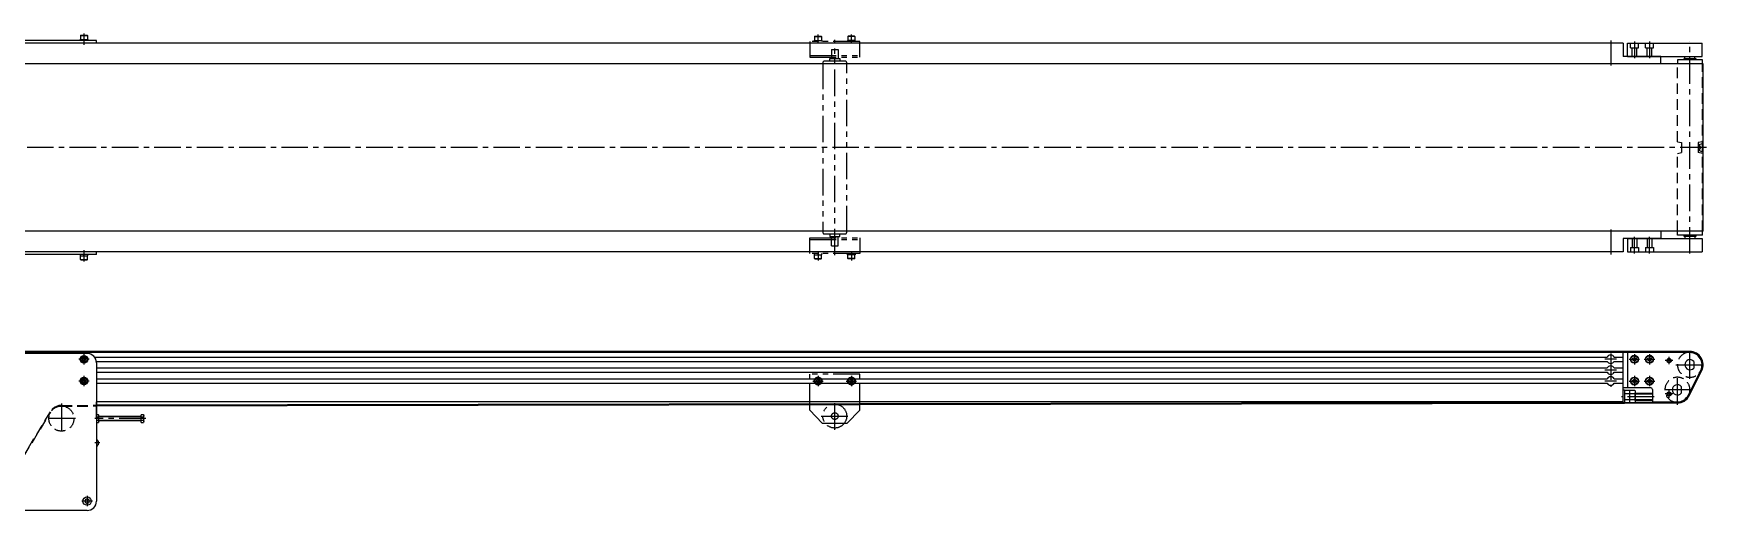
# Model space of a CAD drawing. Extents: x -18 to 4120, y -177 to 396.
# Drawn here: x 2115 to 4120, y -174 to 396 of the extents above; entities that cross this region are included whole.
import ezdxf

# ---------------------------------------------------------------- set-up
doc = ezdxf.new("R2010")
doc.units = 0
for name, pattern in [('CENTER', [50.8, 31.75, -6.35, 6.35, -6.35]), ('DASHED', [19.05, 12.7, -6.35]), ('PHANTOM', [63.5, 31.75, -6.35, 6.35, -6.35, 6.35, -6.35])]:
    doc.linetypes.add(name, pattern=pattern)
doc.layers.get('0').update_dxf_attribs({"linetype": 'CONTINUOUS'})
doc.layers.add('CENTER', color=1, linetype='CENTER')

msp = doc.modelspace()

# ---------------------------------------------------------------- linework, layer by layer
at = {"color": 7, "linetype": 'CONTINUOUS'}
for p, q in [((4020, 385), (80, 385)), ((2190, 388.2), (1910, 388.2)), ((2170.4, 389.5), (2179.6, 389.5)), ((2170.4, 388.2), (2170.4, 389.5)), ((2170.8, 394), (2171.3, 394.5)), ((2170.8, 394), (2179.3, 394)), ((2170.8, 394), (2170.8, 389.5)), ((2170.8, 389.5), (2179.3, 389.5)), ((2171.3, 394.5), (2178.8, 394.5)), ((2175, 389.5), (2174.7, 388.2)), ((2175.3, 389.5), (2175, 388.2)), ((2178.8, 394.5), (2179.3, 394)), ((2179.3, 394), (2179.3, 389.5)), ((2179.6, 389.5), (2179.6, 388.2)), ((2190, 385), (2190, 388.2)), ((4020, 385), (4020, 369)), ((4025, 369), (4025, 385)), ((4025, 385), (4114.5, 385)), ((4114.5, 369), (4114.5, 385)), ((4065, 369), (4020, 369)), ((4025, 369), (4114.5, 369)), ((4065, 360), (4065, 369)), ((4085, 365), (4085, 360)), ((4115, 365), (4085, 365)), ((4092.5, 366), (4092.5, 365)), ((4107.5, 366), (4092.5, 366)), ((4094, 366.2), (4094, 369)), ((4094.6, 366.2), (4094, 366.2)), ((4094, 366.2), (4106, 366.2)), ((4094.6, 366), (4094.6, 366.2)), ((4105.4, 366), (4105.4, 366.2)), ((4105.4, 366.2), (4106, 366.2)), ((4106, 366.2), (4106, 369)), ((4107.5, 365), (4107.5, 366)), ((4115, 360), (4115, 365)), ((4115.8, 360), (-15.8, 360)), ((4115.8, 160), (4115.8, 360)), ((4115.8, 160), (-15.8, 160)), ((4065, 151), (4020, 151)), ((4020, 151), (4020, 135)), ((4025, 151), (4114.5, 151)), ((4025, 151), (4025, 135)), ((4065, 160), (4065, 151)), ((4085, 155), (4085, 160)), ((4115, 155), (4085, 155)), ((4092.5, 155), (4092.5, 154)), ((4092.5, 154), (4107.5, 154)), ((4094.6, 153.9), (4094, 153.9)), ((4094, 153.9), (4094, 151)), ((4106, 153.9), (4094, 153.9)), ((4094.6, 154), (4094.6, 153.9)), ((4105.4, 154), (4105.4, 153.9)), ((4105.4, 153.9), (4106, 153.9)), ((4106, 153.9), (4106, 151)), ((4107.5, 154), (4107.5, 155)), ((4114.5, 151), (4114.5, 135)), ((4115, 155), (4115, 160)), ((4020, 135), (80, 135)), ((2190, 131.8), (1910, 131.8)), ((2170.4, 131.8), (2170.4, 130.5)), ((2170.4, 130.5), (2179.6, 130.5)), ((2170.8, 130.5), (2179.3, 130.5)), ((2170.8, 126), (2170.8, 130.5)), ((2170.8, 126), (2179.3, 126)), ((2170.8, 126), (2171.3, 125.5)), ((2171.3, 125.5), (2178.8, 125.5)), ((2175, 130.5), (2174.7, 131.8)), ((2175.3, 130.5), (2175, 131.8)), ((2178.8, 125.5), (2179.3, 126)), ((2179.3, 126), (2179.3, 130.5)), ((2179.6, 130.5), (2179.6, 131.8)), ((2190, 131.8), (2190, 135)), ((4025, 135), (4114.5, 135)), ((4100, 15.8), (0, 15.8)), ((0, 15), (4100, 15)), ((4100, 14.5), (0, 14.5)), ((2178.8, 13.5), (1921.2, 13.5)), ((2175, 8.8), (2173, 7.7)), ((2173, 7.7), (2173, 5.3)), ((2173, 5.3), (2175, 4.2)), ((2175, 11.1), (2175, 10.8)), ((2177, 7.7), (2175, 8.8)), ((2175, 4.2), (2177, 5.3)), ((2175.3, 11.1), (2175.3, 10.7)), ((2177, 5.3), (2177, 7.7)), ((2187.7, 9.1), (2190, 9.1)), ((2187.7, 9.1), (4000.8, 9.1)), ((2189.9, 3.9), (2190, 3.9)), ((2189.9, 3.9), (4000.7, 3.9)), ((2190, 2.3), (2190, -163.3)), ((4009.2, 9.1), (4020, 9.1)), ((4009.3, 3.9), (4020, 3.9)), ((4020, -46), (4020, 14.5)), ((4025, 14.5), (4025, -27.5)), ((4031.5, 7.7), (4033.5, 8.8)), ((4031.5, 5.3), (4031.5, 7.7)), ((4033.5, 4.2), (4031.5, 5.3)), ((4033.5, 8.8), (4035.5, 7.7)), ((4035.5, 5.3), (4033.5, 4.2)), ((4035.5, 7.7), (4035.5, 5.3)), ((4049.5, 7.7), (4051.5, 8.8)), ((4049.5, 5.3), (4049.5, 7.7)), ((4051.5, 4.2), (4049.5, 5.3)), ((4051.5, 8.8), (4053.5, 7.7)), ((4053.5, 5.3), (4051.5, 4.2)), ((4053.5, 7.7), (4053.5, 5.3)), ((4104.6, 4), (4104.6, -4)), ((2175, -17.2), (2173, -18.3)), ((2173, -18.3), (2173, -20.7)), ((2175, -14.9), (2175, -15.2)), ((2177, -18.3), (2175, -17.2)), ((2175.3, -14.9), (2175.3, -15.3)), ((2177, -20.7), (2177, -18.3)), ((2190, -3.9), (4000.8, -3.9)), ((2190, -9.1), (4000.7, -9.1)), ((2190, -16.9), (4000.8, -16.9)), ((4009.2, -3.9), (4020, -3.9)), ((4009.2, -16.9), (4020, -16.9)), ((4009.3, -9.1), (4020, -9.1)), ((4031.5, -18.3), (4033.5, -17.2)), ((4031.5, -20.7), (4031.5, -18.3)), ((4033.5, -17.2), (4035.5, -18.3)), ((4035.5, -18.3), (4035.5, -20.7)), ((4049.5, -18.3), (4051.5, -17.2)), ((4049.5, -20.7), (4049.5, -18.3)), ((4051.5, -17.2), (4053.5, -18.3)), ((4053.5, -18.3), (4053.5, -20.7)), ((4113, -6.5), (4098, -36.5)), ((4098.4, -36.7), (4113.4, -6.7)), ((4099.1, -37.1), (4114.1, -7.1)), ((2173, -20.7), (2175, -21.8)), ((2175, -21.8), (2177, -20.7)), ((2190, -22.1), (4000.7, -22.1)), ((4009.3, -22.1), (4020, -22.1)), ((4052.9, -27.5), (4020, -27.5)), ((4021.6, -30.5), (4020, -30.5)), ((4021.6, -30.5), (4021.6, -46)), ((4027.5, -30.8), (4021.6, -30.8)), ((4021.6, -34.5), (4027.5, -34.5)), ((4028.1, -31.8), (4027.5, -30.8)), ((4028.1, -45.8), (4028.1, -30.8)), ((4034, -30.8), (4028.1, -30.8)), ((4028.1, -34.5), (4034, -34.5)), ((4033.5, -21.8), (4031.5, -20.7)), ((4035.5, -20.7), (4033.5, -21.8)), ((4034.6, -31.8), (4034, -30.8)), ((4034.6, -44.8), (4034.6, -31.8)), ((4055, -34.3), (4034.6, -34.3)), ((4051.5, -21.8), (4049.5, -20.7)), ((4053.5, -20.7), (4051.5, -21.8)), ((4055, -29.5), (4055, -44.5)), ((4089.6, -26), (4089.6, -34)), ((4020, -44.5), (2190, -44.5)), ((2190, -64.5), (2190, -44.5)), ((4020, -45.1), (2190, -48.6)), ((2190, -49.4), (4020, -45.9)), ((2192.4, -59.9), (2190, -59.9)), ((2192.8, -60.5), (2192.4, -59.9)), ((2243.5, -69.1), (2243.5, -59.9)), ((2246.6, -59.9), (2243.5, -59.9)), ((2247, -60.5), (2246.6, -59.9)), ((4021.6, -46), (4020, -46)), ((4027.5, -42.1), (4021.6, -42.1)), ((4021.6, -45.8), (4027.5, -45.8)), ((4021.6, -45.9), (4085, -45.8)), ((4028.1, -44.8), (4027.5, -45.8)), ((4028.1, -45.1), (4027.9, -45.1)), ((4034, -42.1), (4028.1, -42.1)), ((4028.1, -45.8), (4034, -45.8)), ((4034.6, -44.8), (4034, -45.8)), ((4085, -45), (4034.4, -45.1)), ((4034.6, -42.3), (4055, -42.3)), ((4055, -44.5), (4085, -44.5)), ((2190, -62.2), (2192.4, -62.2)), ((2192.4, -66.8), (2190, -66.8)), ((2190, -69.1), (2192.4, -69.1)), ((2192.8, -68.5), (2192.4, -69.1)), ((2192.8, -68.5), (2192.8, -60.5)), ((2243.5, -62), (2192.8, -62)), ((2243.5, -67), (2192.8, -67)), ((2243.5, -62.2), (2246.6, -62.2)), ((2246.6, -66.8), (2243.5, -66.8)), ((2243.5, -69.1), (2246.6, -69.1)), ((2247, -68.5), (2246.6, -69.1)), ((2247, -68.5), (2247, -60.5)), ((2192.2, -91.7), (2192.2, -95.7)), ((2178.8, -160.4), (2176.3, -161.9)), ((2181.3, -161.9), (2178.8, -160.4)), ((2178.8, -174.5), (2041.2, -174.5)), ((2176.3, -161.9), (2176.3, -164.7)), ((2176.3, -164.7), (2178.8, -166.2)), ((2178.8, -166.2), (2181.3, -164.7)), ((2181.3, -164.7), (2181.3, -161.9))]:
    msp.add_line(p, q, dxfattribs=at)
at = {"color": 3, "linetype": 'PHANTOM'}
for p, q in [((3045, 387), (3045, 368)), ((3105, 387), (3045, 387)), ((3050.4, 387), (3050.4, 388.3)), ((3050.4, 388.3), (3059.6, 388.3)), ((3050.8, 392.8), (3051.2, 393.3)), ((3050.8, 392.8), (3050.8, 388.3)), ((3050.8, 392.8), (3059.2, 392.8)), ((3051.2, 393.3), (3058.8, 393.3)), ((3055, 388.3), (3054.7, 387)), ((3055, 385), (3055, 395.3)), ((3055.3, 388.3), (3055, 387)), ((3058.8, 393.3), (3059.2, 392.8)), ((3059.2, 392.8), (3059.2, 388.3)), ((3059.6, 388.3), (3059.6, 387)), ((3075, 131), (3075, 389)), ((3090.4, 388.3), (3090.4, 387)), ((3099.6, 388.3), (3090.4, 388.3)), ((3091.2, 393.3), (3090.8, 392.8)), ((3090.8, 392.8), (3090.8, 388.3)), ((3099.2, 392.8), (3090.8, 392.8)), ((3098.8, 393.3), (3091.2, 393.3)), ((3095, 388.3), (3094.7, 387)), ((3095, 385), (3095, 395.3)), ((3095.3, 388.3), (3095, 387)), ((3099.2, 392.8), (3098.8, 393.3)), ((3099.2, 392.8), (3099.2, 388.3)), ((3099.6, 387), (3099.6, 388.3)), ((3105, 368), (3105, 387)), ((3045, 370), (3105, 370)), ((3045, 368), (3105, 368)), ((3060.7, 361.5), (3060.7, 158.5)), ((3087.3, 363.5), (3062.7, 363.5)), ((3069, 363.5), (3069, 366.5)), ((3069, 363.5), (3069, 366.5)), ((3069, 366.5), (3081, 366.5)), ((3071.1, 377.5), (3071.1, 366.5)), ((3071.1, 377.5), (3078.9, 377.5)), ((3078.9, 377.5), (3078.9, 366.5)), ((3081, 366.5), (3081, 363.5)), ((3081, 366.5), (3081, 363.5)), ((3089.3, 158.5), (3089.3, 361.5)), ((3045, 152), (3105, 152)), ((3045, 133), (3045, 152)), ((3045, 150), (3105, 150)), ((3062.7, 156.5), (3087.3, 156.5)), ((3069, 156.5), (3069, 153.5)), ((3069, 153.5), (3081, 153.5)), ((3071, 142.5), (3071, 153.5)), ((3071, 142.5), (3079, 142.5)), ((3079, 142.5), (3079, 153.5)), ((3081, 153.5), (3081, 156.5)), ((3105, 152), (3105, 133)), ((3105, 133), (3045, 133)), ((3050.4, 133), (3050.4, 131.7)), ((3050.4, 131.7), (3059.6, 131.7)), ((3050.8, 127.2), (3050.8, 131.7)), ((3050.8, 127.2), (3051.2, 126.7)), ((3050.8, 127.2), (3059.2, 127.2)), ((3051.2, 126.7), (3058.8, 126.7)), ((3055, 131.7), (3054.7, 133)), ((3055, 135), (3055, 124.7)), ((3055.3, 131.7), (3055, 133)), ((3058.8, 126.7), (3059.2, 127.2)), ((3059.2, 127.2), (3059.2, 131.7)), ((3059.6, 131.7), (3059.6, 133)), ((3090.4, 131.7), (3090.4, 133)), ((3099.6, 131.7), (3090.4, 131.7)), ((3090.8, 127.2), (3090.8, 131.7)), ((3091.2, 126.7), (3090.8, 127.2)), ((3099.2, 127.2), (3090.8, 127.2)), ((3098.8, 126.7), (3091.2, 126.7)), ((3095, 131.7), (3094.7, 133)), ((3095, 135), (3095, 124.7)), ((3095.3, 131.7), (3095, 133)), ((3099.2, 127.2), (3098.8, 126.7)), ((3099.2, 127.2), (3099.2, 131.7)), ((3099.6, 133), (3099.6, 131.7)), ((3105, -11.5), (3045, -11.5)), ((3045, -54.3), (3045, -11.5)), ((3048.8, -19.5), (3061.2, -19.5)), ((3055, -17.2), (3053, -18.3)), ((3053, -18.3), (3053, -20.7)), ((3055, -13.2), (3055, -25.7)), ((3057, -18.3), (3055, -17.2)), ((3055.3, -15.3), (3055.3, -14.9)), ((3057, -20.7), (3057, -18.3)), ((3088.8, -19.5), (3101.2, -19.5)), ((3095, -17.2), (3093, -18.3)), ((3093, -18.3), (3093, -20.7)), ((3095, -13.2), (3095, -25.7)), ((3097, -18.3), (3095, -17.2)), ((3095.3, -15.3), (3095.3, -14.9)), ((3097, -20.7), (3097, -18.3)), ((3105, -54.3), (3105, -11.5)), ((3053, -20.7), (3055, -21.8)), ((3055, -21.8), (3057, -20.7)), ((3093, -20.7), (3095, -21.8)), ((3095, -21.8), (3097, -20.7)), ((3105, -47.5), (3045, -47.5)), ((3060, -70), (3045, -54.3)), ((3075, -77.8), (3075, -44.1)), ((3090, -70), (3105, -54.3)), ((3058.7, -61.5), (3091.3, -61.5)), ((3060, -70), (3090, -70))]:
    msp.add_line(p, q, dxfattribs=at)
at = {"color": 3, "linetype": 'DASHED'}
for p, q in [((4028.8, 379.5), (4028.8, 385)), ((4038.2, 379.5), (4038.2, 385)), ((4046.8, 379.5), (4046.8, 385)), ((4056.2, 379.5), (4056.2, 385)), ((4028.8, 379.5), (4038.2, 379.5)), ((4030.8, 369), (4030.8, 379.5)), ((4036.2, 369), (4036.2, 379.5)), ((4046.8, 379.5), (4056.2, 379.5)), ((4048.8, 369), (4048.8, 379.5)), ((4054.2, 369), (4054.2, 379.5)), ((4085, 267), (4085, 360)), ((4115, 160), (4115, 360)), ((4085, 267), (4090, 265.9)), ((4090, 265.9), (4090, 254.1)), ((4115, 267), (4110, 265.9)), ((4110, 265.9), (4110, 254.1)), ((4112, 263.9), (4115, 265)), ((4112, 261), (4112, 263.9)), ((4085, 253), (4090, 254.1)), ((4085, 160), (4085, 253)), ((4115, 253), (4110, 254.1)), ((4112, 256.1), (4112, 259)), ((4112, 256.1), (4115, 255)), ((4028.8, 140.5), (4028.8, 135)), ((4028.8, 140.5), (4038.2, 140.5)), ((4030.8, 151), (4030.8, 140.5)), ((4036.2, 151), (4036.2, 140.5)), ((4038.2, 140.5), (4038.2, 135)), ((4046.8, 140.5), (4056.2, 140.5)), ((4046.8, 140.5), (4046.8, 135)), ((4048.8, 151), (4048.8, 140.5)), ((4054.2, 151), (4054.2, 140.5)), ((4056.2, 140.5), (4056.2, 135)), ((2134.5, -56.3), (2092.4, -125.5)), ((2093, -125.9), (2135.2, -56.7)), ((2148, -48.7), (2190, -48.6)), ((2148, -49.5), (2190, -49.4)), ((4020, -45.1), (4027.9, -45.1)), ((4020, -45.9), (4021.6, -45.9)), ((4028.1, -45.1), (4034.4, -45.1))]:
    msp.add_line(p, q, dxfattribs=at)
at = {"color": 3, "linetype": 'CONTINUOUS'}
for p, q in [((4034.6, -35), (4055, -35)), ((4034.6, -41.6), (4055, -41.6)), ((2243.5, -62.4), (2192.8, -62.4)), ((2243.5, -66.6), (2192.8, -66.6))]:
    msp.add_line(p, q, dxfattribs=at)
at = {"color": 7, "linetype": 'CONTINUOUS'}
for centre, radius in [((2175, 6.5), 4.6), ((2175, 6.5), 4.25), ((2175, 6.5), 3.75), ((4033.5, 6.5), 4.75), ((4033.5, 6.5), 4.25), ((4051.5, 6.5), 4.75), ((4051.5, 6.5), 4.25), ((4075, 5), 2.07), ((2175, -19.5), 4.6), ((2175, -19.5), 4.25), ((2175, -19.5), 3.75), ((4033.5, -19.5), 4.75), ((4033.5, -19.5), 4.25), ((4051.5, -19.5), 4.75), ((4051.5, -19.5), 4.25), ((4075, -35), 2.07), ((2178.8, -163.3), 5)]:
    msp.add_circle(centre, radius, dxfattribs=at)
at = {"color": 3, "linetype": 'CONTINUOUS'}
for centre in [(4075, 5), (4075, -35)]:
    msp.add_circle(centre, 2.5, dxfattribs=at)
at = {"color": 3, "linetype": 'PHANTOM'}
for centre, radius in [((3055, -19.5), 4.6), ((3055, -19.5), 4.25), ((3055, -19.5), 3.75), ((3095, -19.5), 4.6), ((3095, -19.5), 4.25), ((3095, -19.5), 3.75), ((3075, -61.5), 14.3), ((3075, -61.5), 4)]:
    msp.add_circle(centre, radius, dxfattribs=at)
at = {"color": 3, "linetype": 'DASHED'}
msp.add_circle((2148, -64.5), 15, dxfattribs=at)
at = {"color": 3, "linetype": 'PHANTOM'}
for centre, start, end in [((3062.7, 361.5), 90, 180), ((3062.7, 361.5), 90, 180), ((3087.3, 361.5), 0, 90), ((3087.3, 361.5), 0, 90), ((3062.7, 158.5), 180, 270), ((3087.3, 158.5), 270, 0)]:
    msp.add_arc(centre, 2, start, end, dxfattribs=at)
at = {"color": 3, "linetype": 'DASHED'}
for centre, radius, start, end in [((4112, 260), 1, 270, 90), ((4100, 0), 15, 104.8351, 318.5998), ((4085, -30), 15, 348.2701, 255.1649), ((2148, -64.5), 15.8, 90.1094, 148.6601)]:
    msp.add_arc(centre, radius, start, end, dxfattribs=at)
at = {"color": 7, "linetype": 'CONTINUOUS'}
for centre, radius, start, end in [((2178.8, 2.3), 11.2, 0, 90), ((4005, 6.5), 5, 210.8741, 329.1259), ((4005, 6.5), 5, 31.7926, 148.2074), ((4100, 0), 6.1, 41.0534, 318.9466), ((4100, 0), 15, 318.5998, 104.8351), ((4100, 0), 15.8, 333.4349, 90), ((4100, 0), 14.5, 333.4349, 90), ((4005, -6.5), 5, 210.8741, 329.1259), ((4005, -6.5), 5, 31.7926, 148.2074), ((4005, -19.5), 5, 31.7926, 148.2074), ((4005, -19.5), 5, 210.8741, 329.1259), ((4024.8, -32.7), 3.32, 325.6158, 25.6158), ((4015.7, -38.3), 12.4, 342.412, 17.588), ((4031.3, -32.7), 3.32, 325.6158, 25.6158), ((4022.2, -38.3), 12.4, 342.412, 17.588), ((4053, -29.5), 2, 0, 90), ((4085, -30), 6.1, 41.0534, 318.9466), ((4085, -30), 15, 255.1649, 348.2701), ((4085, -30), 14.5, 270, 333.4349), ((4085, -30), 15.8, 270.1094, 333.4349), ((2190.8, -61), 2.04, 325.6158, 25.6158), ((2245, -61), 2.04, 325.6158, 25.6158), ((4024.8, -43.9), 3.32, 334.3842, 34.3842), ((4031.3, -43.9), 3.32, 334.3842, 34.3842), ((2185.2, -64.5), 7.64, 342.412, 17.588), ((2190.8, -68), 2.04, 334.3842, 34.3842), ((2239.4, -64.5), 7.64, 342.412, 17.588), ((2245, -68), 2.04, 334.3842, 34.3842), ((2190.1, -92), 2.12, 8.6785, 92.7427), ((2190.1, -95.3), 2.12, 267.2573, 351.3215), ((2178.8, -163.3), 11.2, 270, 0)]:
    msp.add_arc(centre, radius, start, end, dxfattribs=at)
at = {"layer": 'CENTER', "color": 1, "linetype": 'CENTER'}
for p, q in [((2175, 396.5), (2175, 383)), ((4005, 388), (4005, 358)), ((4033.5, 387), (4033.5, 367)), ((4051.5, 387), (4051.5, 367)), ((4100, 133), (4100, 387)), ((4119.9, 260), (-17.9, 260)), ((4005, 162), (4005, 132)), ((4033.5, 133), (4033.5, 153)), ((4051.5, 133), (4051.5, 153)), ((2175, 137), (2175, 123.5)), ((2181.3, 6.5), (2168.8, 6.5)), ((2175, 12.7), (2175, 0.2)), ((4012, 6.5), (3998, 6.5)), ((4005, 13.5), (4005, -26.5)), ((4027.2, 6.5), (4039.7, 6.5)), ((4033.5, 12.7), (4033.5, 0.2)), ((4045.2, 6.5), (4057.8, 6.5)), ((4051.5, 12.7), (4051.5, 0.2)), ((4079.5, 5), (4070.5, 5)), ((4075, 0.5), (4075, 9.5)), ((4083, 0), (4117.9, 0)), ((4100, -17), (4100, 17.9)), ((2181.3, -19.5), (2168.8, -19.5)), ((2175, -13.2), (2175, -25.7)), ((4012, -6.5), (3998, -6.5)), ((4012, -19.5), (3998, -19.5)), ((4027.2, -19.5), (4039.7, -19.5)), ((4033.5, -13.2), (4033.5, -25.7)), ((4045.2, -19.5), (4057.8, -19.5)), ((4051.5, -13.2), (4051.5, -25.7)), ((4085, -47.9), (4085, -13)), ((4057, -38.3), (4018, -38.3)), ((4102, -30), (4068, -30)), ((4079.5, -35), (4070.5, -35)), ((4075, -39.5), (4075, -30.5)), ((2148, -46.6), (2148, -81.5)), ((2165, -64.5), (2131, -64.5)), ((2249, -64.5), (2188, -64.5)), ((2194.2, -93.7), (2188, -93.7)), ((2178.8, -157), (2178.8, -169.5)), ((2185.1, -163.3), (2172.6, -163.3))]:
    msp.add_line(p, q, dxfattribs=at)

doc.saveas('drawing.dxf')
